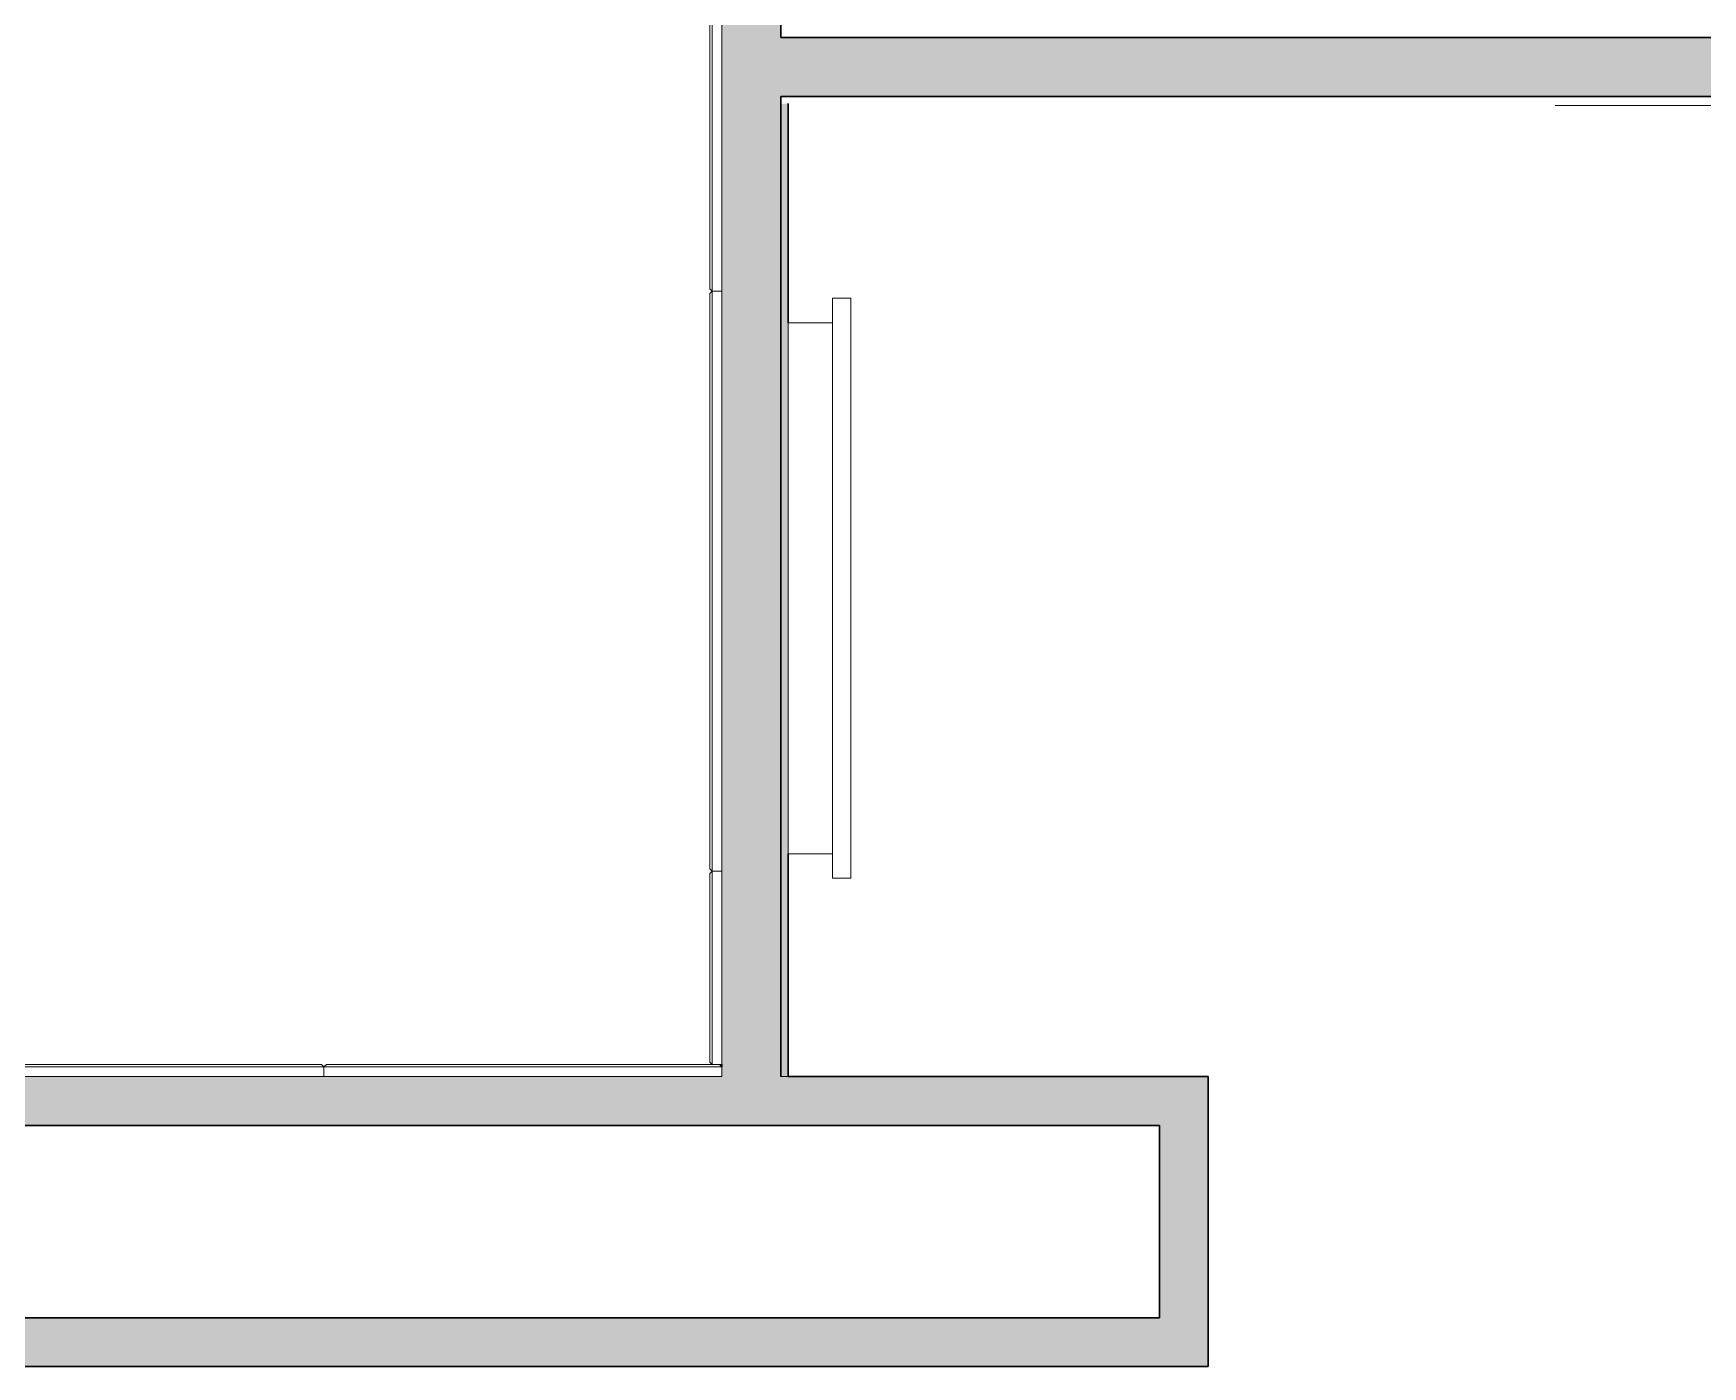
# Model space of a CAD drawing. Header units: millimetres. Extents: x 155927 to 295199, y -4084 to 97293.
# Drawn here: x 216573 to 220029, y 15108 to 17866 of the extents above; entities that cross this region are included whole.
import ezdxf

# ---------------------------------------------------------------- set-up
doc = ezdxf.new("R2010")
doc.units = ezdxf.units.MM
doc.header["$MEASUREMENT"] = 0
for name, color, linetype, lineweight in [('A-GENM', 8, 'CONTINUOUS', 9), ('A-WALL', 7, 'CONTINUOUS', 9), ('A-WALL-PATT', 7, 'CONTINUOUS', 9), ('E-ELEC-EQPM', 8, 'CONTINUOUS', 9), ('I-WALL', 7, 'CONTINUOUS', 9)]:
    doc.layers.add(name, color=color, linetype=linetype, lineweight=lineweight)

msp = doc.modelspace()

# ---------------------------------------------------------------- hatches: boundary and pattern name
at = {"layer": 'A-WALL-PATT'}
for points in [[(218120.8, 15707.6), (218120.8, 26309.8), (217998.8, 26309.8), (217998.8, 15707.6)], [(218135.8, 15707.6), (218135.8, 17720.6), (218120.8, 17720.6), (218120.8, 15707.6)], [(218904.3, 15606.6), (219005.3, 15606.6), (219005.3, 15707.6), (201930.8, 15707.6), (201930.8, 15606.6), (217998.8, 15606.6)], [(219005.3, 15107.6), (219005.3, 15606.6), (218904.3, 15606.6), (218904.3, 15107.6)], [(210566.9, 15107.6), (218904.3, 15107.6), (218904.3, 15208.6), (203912.8, 15208.6), (203912.8, 15107.6), (209366.2, 15107.6)]]:
    msp.add_hatch(color=256, dxfattribs=at).paths.add_polyline_path(points, flags=0)
h = msp.add_hatch(color=256, dxfattribs=at)
h.paths.add_polyline_path([(224707.8, 17735.6), (224707.8, 17857.6), (224529.8, 17857.6), (224529.8, 17735.6)], flags=0)
h.paths.add_polyline_path([(222573.7, 17735.6), (222776.8, 17735.6), (222776.8, 17857.6), (218120.8, 17857.6), (218120.8, 17735.6), (221973.3, 17735.6)], flags=0)

# ---------------------------------------------------------------- linework, layer by layer
at = {"layer": 'A-GENM'}
for p, q in [((217973.8, 17337.6), (217973.8, 18527.6)), ((217978.8, 18532.6), (217978.8, 17332.6)), ((217998.8, 18532.6), (217998.8, 17332.6)), ((222837.6, 17716.6), (219723.6, 17716.6)), ((219723.6, 17716.6), (222837.6, 17716.6)), ((217978.8, 17332.6), (217973.8, 17337.6)), ((217973.8, 17327.6), (217978.8, 17332.6)), ((217973.8, 16137.6), (217973.8, 17327.6)), ((217998.8, 17332.6), (217978.8, 17332.6)), ((217978.8, 17332.6), (217978.8, 16132.6)), ((217978.8, 17332.6), (217998.8, 17332.6)), ((217998.8, 17332.6), (217998.8, 16132.6)), ((217978.8, 16132.6), (217973.8, 16137.6)), ((217973.8, 16127.6), (217978.8, 16132.6)), ((217973.8, 15737.6), (217973.8, 16127.6)), ((217998.8, 16132.6), (217978.8, 16132.6)), ((217978.8, 16132.6), (217978.8, 15732.6)), ((217978.8, 16132.6), (217998.8, 16132.6)), ((217998.8, 16132.6), (217998.8, 15732.6)), ((217174.8, 15727.6), (215974.8, 15727.6)), ((215979.8, 15732.6), (217169.8, 15732.6)), ((217169.8, 15732.6), (217174.8, 15727.6)), ((217174.8, 15727.6), (217179.8, 15732.6)), ((217174.8, 15707.6), (217174.8, 15727.6)), ((217998.8, 15727.6), (217174.8, 15727.6)), ((217174.8, 15727.6), (217174.8, 15707.6)), ((217179.8, 15732.6), (217978.8, 15732.6)), ((217978.8, 15732.6), (217973.8, 15737.6)), ((217978.8, 15732.6), (217998.8, 15732.6)), ((217993.8, 15732.6), (217998.8, 15727.6)), ((217998.8, 15707.6), (217998.8, 15727.6)), ((217174.8, 15707.6), (215974.8, 15707.6)), ((217998.8, 15707.6), (217174.8, 15707.6))]:
    msp.add_line(p, q, dxfattribs=at)
at = {"layer": 'A-WALL', "lineweight": 30}
for p, q in [((222776.8, 17857.6), (218120.8, 17857.6)), ((218120.8, 17735.6), (222776.8, 17735.6))]:
    msp.add_line(p, q, dxfattribs=at)
at = {"layer": 'E-ELEC-EQPM'}
for p, q in [((218265.8, 17317.9), (218227.7, 17317.9)), ((218227.7, 17317.9), (218227.7, 17267.1)), ((218265.8, 17317.9), (218227.7, 17317.9)), ((218227.7, 17317.9), (218227.7, 16117.9)), ((218265.8, 16117.9), (218265.8, 17317.9)), ((218265.8, 16117.9), (218265.8, 17317.9)), ((218227.7, 17267.1), (218135.8, 17267.1)), ((218135.8, 17267.1), (218135.8, 16168.7)), ((218227.7, 17267.1), (218135.8, 17267.1)), ((218135.8, 17267.1), (218135.8, 16168.7)), ((218135.8, 16168.7), (218227.7, 16168.7)), ((218135.8, 16168.7), (218227.7, 16168.7)), ((218227.7, 16168.7), (218227.7, 16117.9)), ((218227.7, 16117.9), (218265.8, 16117.9)), ((218227.7, 16117.9), (218265.8, 16117.9))]:
    msp.add_line(p, q, dxfattribs=at)
at = {"layer": 'I-WALL', "lineweight": 30}
for p, q in [((218120.8, 17857.6), (218120.8, 20663.6)), ((218120.8, 15707.6), (218120.8, 17735.6)), ((218120.8, 17720.6), (218120.8, 15707.6)), ((218135.8, 17267.1), (218135.8, 17720.6)), ((218135.8, 15707.6), (218135.8, 16168.7)), ((217998.8, 15732.6), (217998.8, 15727.6)), ((219005.3, 15707.6), (218135.8, 15707.6)), ((219005.3, 15606.6), (219005.3, 15707.6)), ((201930.8, 15606.6), (218904.3, 15606.6)), ((218904.3, 15606.6), (218904.3, 15208.6)), ((219005.3, 15107.6), (219005.3, 15606.6)), ((218904.3, 15208.6), (203912.8, 15208.6)), ((203912.8, 15107.6), (218904.3, 15107.6)), ((218904.3, 15107.6), (219005.3, 15107.6))]:
    msp.add_line(p, q, dxfattribs=at)
at = {"layer": 'I-WALL'}
for p, q in [((218135.8, 15707.6), (218120.8, 15707.6)), ((218120.8, 15707.6), (218135.8, 15707.6))]:
    msp.add_line(p, q, dxfattribs=at)

doc.saveas('drawing.dxf')
